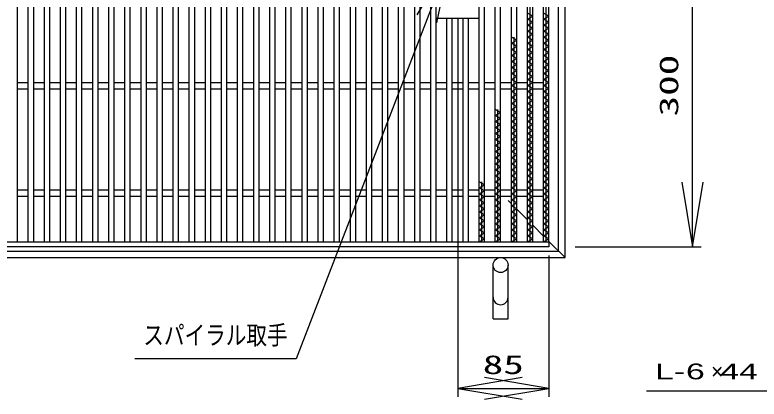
# Model space of a CAD drawing. Units: millimetres at full size, sheet at 1:8. Extents: x -1456 to 1389, y -1026 to 839.
# Drawn here: x -936 to -242, y -323 to 34 of the extents above; entities that cross this region are included whole.
import ezdxf
from ezdxf.enums import TextEntityAlignment as Align

# ---------------------------------------------------------------- set-up
doc = ezdxf.new("R2010")
doc.units = ezdxf.units.MM
doc.header["$LTSCALE"] = 8
for name, color, linetype, lineweight in [('16', 3, 'Continuous', 25), ('17', 2, 'Continuous', 25), ('19', 6, 'Continuous', 25), ('22', 4, 'Continuous', 25)]:
    doc.layers.add(name, color=color, linetype=linetype, lineweight=lineweight)
doc.styles.add('ベクトル', font='')
doc.styles.add('ＭＳ ゴシック', font='')
doc.styles.get('ベクトル').set_extended_font_data('ベクトル')
doc.styles.get('ＭＳ ゴシック').set_extended_font_data('MS Gothic')

# ---------------------------------------------------------------- blocks, each defined once
blk = doc.blocks.new('open_arrow')
at = {"color": 0, "linetype": 'Continuous', "lineweight": -2}
blk.add_lwpolyline([(7.5, 1.25), (0, 0), (7.5, -1.25)], dxfattribs=at)

msp = doc.modelspace()

# ---------------------------------------------------------------- linework, layer by layer
at = {"layer": '16'}
for p, q in [((-933, -177), (-933, 414)), ((-923, -177), (-923, 414)), ((-918, -177), (-918, 414)), ((-908, -177), (-908, 414)), ((-903, -177), (-903, 414)), ((-893, -177), (-893, 414)), ((-888, -177), (-888, 414)), ((-878, -177), (-878, 414)), ((-873, -177), (-873, 414)), ((-863, -177), (-863, 414)), ((-858, -177), (-858, 414)), ((-848, -177), (-848, 414)), ((-843, -177), (-843, 414)), ((-833, -177), (-833, 414)), ((-828, -177), (-828, 414)), ((-818, -177), (-818, 414)), ((-813, -177), (-813, 414)), ((-803, -177), (-803, 414)), ((-798, -177), (-798, 414)), ((-788, -177), (-788, 414)), ((-783, -177), (-783, 414)), ((-773, -177), (-773, 414)), ((-768, -177), (-768, 414)), ((-758, -177), (-758, 414)), ((-753, -177), (-753, 414)), ((-743, -177), (-743, 414)), ((-738, -177), (-738, 414)), ((-728, -177), (-728, 414)), ((-723, -177), (-723, 414)), ((-713, -177), (-713, 414)), ((-708, -177), (-708, 414)), ((-698, -177), (-698, 414)), ((-693, -177), (-693, 414)), ((-683, -177), (-683, 414)), ((-678, -177), (-678, 414)), ((-668, -177), (-668, 414)), ((-663, -177), (-663, 414)), ((-653, -177), (-653, 414)), ((-648, -177), (-648, 414)), ((-638, -177), (-638, 414)), ((-633, -177), (-633, 414)), ((-623, -177), (-623, 414)), ((-618, -177), (-618, 414)), ((-608, -177), (-608, 414)), ((-603, -177), (-603, 414)), ((-593, -177), (-593, 414)), ((-588, -177), (-588, 414)), ((-578, -177), (-578, 414)), ((-573, -177), (-573, 414)), ((-563, -177), (-563, 414)), ((-558, -177), (-558, 414)), ((-548, -177), (-548, 414)), ((-543, -177), (-543, 414)), ((-503, -177), (-503, 414)), ((-498, -177), (-498, 414)), ((-488, -177), (-488, 414)), ((-483, -177), (-483, 414)), ((-473, -177), (-473, 414)), ((-468, -177), (-468, 414)), ((-458, -177), (-458, 414)), ((-453, -177), (-453, 414)), ((-443, -177), (-443, 414)), ((-438, -177), (-438, 414)), ((-440.5, -177), (-440.5, 147.8)), ((-455.5, -177), (-455.5, 80.6)), ((-453, 33), (-458, 35.8)), ((-438, 33), (-443, 35.8)), ((-533, -177), (-533, 31)), ((-528, -177), (-528, 31)), ((-518, -177), (-518, 31)), ((-513, -177), (-513, 31)), ((-458, 30.2), (-453, 33)), ((-453, 27.4), (-458, 30.2)), ((-443, 30.2), (-438, 33)), ((-438, 27.4), (-443, 30.2)), ((-458, 24.6), (-453, 27.4)), ((-453, 21.8), (-458, 24.6)), ((-458, 19), (-453, 21.8)), ((-443, 24.6), (-438, 27.4)), ((-438, 21.8), (-443, 24.6)), ((-443, 19), (-438, 21.8)), ((-453, 16.2), (-458, 19)), ((-458, 13.4), (-453, 16.2)), ((-438, 16.2), (-443, 19)), ((-443, 13.4), (-438, 16.2)), ((-468, 10.6), (-473, 13.4)), ((-473, 7.8), (-468, 10.6)), ((-468, 5), (-473, 7.8)), ((-470.5, -177), (-470.5, 13.4)), ((-453, 10.6), (-458, 13.4)), ((-458, 7.8), (-453, 10.6)), ((-453, 5), (-458, 7.8)), ((-438, 10.6), (-443, 13.4)), ((-443, 7.8), (-438, 10.6)), ((-438, 5), (-443, 7.8)), ((-473, 2.2), (-468, 5)), ((-468, -0.6), (-473, 2.2)), ((-458, 2.2), (-453, 5)), ((-453, -0.6), (-458, 2.2)), ((-443, 2.2), (-438, 5)), ((-438, -0.6), (-443, 2.2)), ((-473, -3.4), (-468, -0.6)), ((-468, -6.2), (-473, -3.4)), ((-473, -9), (-468, -6.2)), ((-458, -3.4), (-453, -0.6)), ((-453, -6.2), (-458, -3.4)), ((-458, -9), (-453, -6.2)), ((-443, -3.4), (-438, -0.6)), ((-438, -6.2), (-443, -3.4)), ((-443, -9), (-438, -6.2)), ((-468, -11.8), (-473, -9)), ((-473, -14.6), (-468, -11.8)), ((-453, -11.8), (-458, -9)), ((-458, -14.6), (-453, -11.8)), ((-438, -11.8), (-443, -9)), ((-443, -14.6), (-438, -11.8)), ((-468, -17.4), (-473, -14.6)), ((-473, -20.2), (-468, -17.4)), ((-468, -23), (-473, -20.2)), ((-453, -17.4), (-458, -14.6)), ((-458, -20.2), (-453, -17.4)), ((-453, -23), (-458, -20.2)), ((-438, -17.4), (-443, -14.6)), ((-443, -20.2), (-438, -17.4)), ((-438, -23), (-443, -20.2)), ((-473, -25.8), (-468, -23)), ((-468, -28.6), (-473, -25.8)), ((-458, -25.8), (-453, -23)), ((-453, -28.6), (-458, -25.8)), ((-443, -25.8), (-438, -23)), ((-438, -28.6), (-443, -25.8)), ((-933, -28.5), (-923, -28.5)), ((-933, -34.5), (-923, -34.5)), ((-918, -28.5), (-908, -28.5)), ((-918, -34.5), (-908, -34.5)), ((-903, -28.5), (-893, -28.5)), ((-903, -34.5), (-893, -34.5)), ((-888, -28.5), (-878, -28.5)), ((-888, -34.5), (-878, -34.5)), ((-873, -28.5), (-863, -28.5)), ((-873, -34.5), (-863, -34.5)), ((-858, -28.5), (-848, -28.5)), ((-858, -34.5), (-848, -34.5)), ((-843, -28.5), (-833, -28.5)), ((-843, -34.5), (-833, -34.5)), ((-828, -28.5), (-818, -28.5)), ((-828, -34.5), (-818, -34.5)), ((-813, -28.5), (-803, -28.5)), ((-813, -34.5), (-803, -34.5)), ((-798, -28.5), (-788, -28.5)), ((-798, -34.5), (-788, -34.5)), ((-783, -28.5), (-773, -28.5)), ((-783, -34.5), (-773, -34.5)), ((-768, -28.5), (-758, -28.5)), ((-768, -34.5), (-758, -34.5)), ((-753, -28.5), (-743, -28.5)), ((-753, -34.5), (-743, -34.5)), ((-738, -28.5), (-728, -28.5)), ((-738, -34.5), (-728, -34.5)), ((-723, -28.5), (-713, -28.5)), ((-723, -34.5), (-713, -34.5)), ((-708, -28.5), (-698, -28.5)), ((-708, -34.5), (-698, -34.5)), ((-693, -28.5), (-683, -28.5)), ((-693, -34.5), (-683, -34.5)), ((-678, -28.5), (-668, -28.5)), ((-678, -34.5), (-668, -34.5)), ((-663, -28.5), (-653, -28.5)), ((-663, -34.5), (-653, -34.5)), ((-648, -28.5), (-638, -28.5)), ((-648, -34.5), (-638, -34.5)), ((-633, -28.5), (-623, -28.5)), ((-633, -34.5), (-623, -34.5)), ((-618, -28.5), (-608, -28.5)), ((-618, -34.5), (-608, -34.5)), ((-603, -28.5), (-593, -28.5)), ((-603, -34.5), (-593, -34.5)), ((-588, -28.5), (-578, -28.5)), ((-588, -34.5), (-578, -34.5)), ((-573, -28.5), (-563, -28.5)), ((-573, -34.5), (-563, -34.5)), ((-558, -28.5), (-548, -28.5)), ((-558, -34.5), (-548, -34.5)), ((-543, -28.5), (-533, -28.5)), ((-543, -34.5), (-533, -34.5)), ((-528, -28.5), (-518, -28.5)), ((-528, -34.5), (-518, -34.5)), ((-513, -28.5), (-503, -28.5)), ((-513, -34.5), (-503, -34.5)), ((-498, -28.5), (-488, -28.5)), ((-498, -34.5), (-488, -34.5)), ((-483, -28.5), (-473, -28.5)), ((-483, -34.5), (-473, -34.5)), ((-473, -31.4), (-468, -28.6)), ((-468, -34.2), (-473, -31.4)), ((-473, -37), (-468, -34.2)), ((-468, -28.5), (-458, -28.5)), ((-468, -34.5), (-458, -34.5)), ((-458, -31.4), (-453, -28.6)), ((-453, -34.2), (-458, -31.4)), ((-458, -37), (-453, -34.2)), ((-453, -28.5), (-443, -28.5)), ((-453, -34.5), (-443, -34.5)), ((-443, -31.4), (-438, -28.6)), ((-438, -34.2), (-443, -31.4)), ((-443, -37), (-438, -34.2)), ((-468, -39.8), (-473, -37)), ((-473, -42.6), (-468, -39.8)), ((-453, -39.8), (-458, -37)), ((-458, -42.6), (-453, -39.8)), ((-438, -39.8), (-443, -37)), ((-443, -42.6), (-438, -39.8)), ((-468, -45.4), (-473, -42.6)), ((-473, -48.2), (-468, -45.4)), ((-468, -51), (-473, -48.2)), ((-453, -45.4), (-458, -42.6)), ((-458, -48.2), (-453, -45.4)), ((-453, -51), (-458, -48.2)), ((-438, -45.4), (-443, -42.6)), ((-443, -48.2), (-438, -45.4)), ((-438, -51), (-443, -48.2)), ((-483, -56.6), (-488, -53.8)), ((-485.5, -177), (-485.5, -53.8)), ((-473, -53.8), (-468, -51)), ((-468, -56.6), (-473, -53.8)), ((-458, -53.8), (-453, -51)), ((-453, -56.6), (-458, -53.8)), ((-443, -53.8), (-438, -51)), ((-438, -56.6), (-443, -53.8)), ((-488, -59.4), (-483, -56.6)), ((-483, -62.2), (-488, -59.4)), ((-488, -65), (-483, -62.2)), ((-473, -59.4), (-468, -56.6)), ((-468, -62.2), (-473, -59.4)), ((-473, -65), (-468, -62.2)), ((-458, -59.4), (-453, -56.6)), ((-453, -62.2), (-458, -59.4)), ((-458, -65), (-453, -62.2)), ((-443, -59.4), (-438, -56.6)), ((-438, -62.2), (-443, -59.4)), ((-443, -65), (-438, -62.2)), ((-483, -67.8), (-488, -65)), ((-488, -70.6), (-483, -67.8)), ((-468, -67.8), (-473, -65)), ((-473, -70.6), (-468, -67.8)), ((-453, -67.8), (-458, -65)), ((-458, -70.6), (-453, -67.8)), ((-438, -67.8), (-443, -65)), ((-443, -70.6), (-438, -67.8)), ((-483, -73.4), (-488, -70.6)), ((-488, -76.2), (-483, -73.4)), ((-483, -79), (-488, -76.2)), ((-468, -73.4), (-473, -70.6)), ((-473, -76.2), (-468, -73.4)), ((-468, -79), (-473, -76.2)), ((-453, -73.4), (-458, -70.6)), ((-458, -76.2), (-453, -73.4)), ((-453, -79), (-458, -76.2)), ((-438, -73.4), (-443, -70.6)), ((-443, -76.2), (-438, -73.4)), ((-438, -79), (-443, -76.2)), ((-488, -81.8), (-483, -79)), ((-483, -84.6), (-488, -81.8)), ((-473, -81.8), (-468, -79)), ((-468, -84.6), (-473, -81.8)), ((-458, -81.8), (-453, -79)), ((-453, -84.6), (-458, -81.8)), ((-443, -81.8), (-438, -79)), ((-438, -84.6), (-443, -81.8)), ((-488, -87.4), (-483, -84.6)), ((-483, -90.2), (-488, -87.4)), ((-473, -87.4), (-468, -84.6)), ((-468, -90.2), (-473, -87.4)), ((-458, -87.4), (-453, -84.6)), ((-453, -90.2), (-458, -87.4)), ((-443, -87.4), (-438, -84.6)), ((-438, -90.2), (-443, -87.4)), ((-488, -93), (-483, -90.2)), ((-483, -95.8), (-488, -93)), ((-488, -98.6), (-483, -95.8)), ((-473, -93), (-468, -90.2)), ((-468, -95.8), (-473, -93)), ((-473, -98.6), (-468, -95.8)), ((-458, -93), (-453, -90.2)), ((-453, -95.8), (-458, -93)), ((-458, -98.6), (-453, -95.8)), ((-443, -93), (-438, -90.2)), ((-438, -95.8), (-443, -93)), ((-443, -98.6), (-438, -95.8)), ((-483, -101.4), (-488, -98.6)), ((-488, -104.2), (-483, -101.4)), ((-468, -101.4), (-473, -98.6)), ((-473, -104.2), (-468, -101.4)), ((-453, -101.4), (-458, -98.6)), ((-458, -104.2), (-453, -101.4)), ((-438, -101.4), (-443, -98.6)), ((-443, -104.2), (-438, -101.4)), ((-483, -107), (-488, -104.2)), ((-488, -109.8), (-483, -107)), ((-483, -112.6), (-488, -109.8)), ((-468, -107), (-473, -104.2)), ((-473, -109.8), (-468, -107)), ((-468, -112.6), (-473, -109.8)), ((-453, -107), (-458, -104.2)), ((-458, -109.8), (-453, -107)), ((-453, -112.6), (-458, -109.8)), ((-438, -107), (-443, -104.2)), ((-443, -109.8), (-438, -107)), ((-438, -112.6), (-443, -109.8)), ((-488, -115.4), (-483, -112.6)), ((-483, -118.2), (-488, -115.4)), ((-473, -115.4), (-468, -112.6)), ((-468, -118.2), (-473, -115.4)), ((-458, -115.4), (-453, -112.6)), ((-453, -118.2), (-458, -115.4)), ((-443, -115.4), (-438, -112.6)), ((-438, -118.2), (-443, -115.4)), ((-498, -123.8), (-503, -121)), ((-503, -126.6), (-498, -123.8)), ((-500.5, -177), (-500.5, -121)), ((-488, -121), (-483, -118.2)), ((-483, -123.8), (-488, -121)), ((-488, -126.6), (-483, -123.8)), ((-473, -121), (-468, -118.2)), ((-468, -123.8), (-473, -121)), ((-473, -126.6), (-468, -123.8)), ((-458, -121), (-453, -118.2)), ((-453, -123.8), (-458, -121)), ((-458, -126.6), (-453, -123.8)), ((-443, -121), (-438, -118.2)), ((-438, -123.8), (-443, -121)), ((-443, -126.6), (-438, -123.8)), ((-933, -128.5), (-923, -128.5)), ((-918, -128.5), (-908, -128.5)), ((-903, -128.5), (-893, -128.5)), ((-888, -128.5), (-878, -128.5)), ((-873, -128.5), (-863, -128.5)), ((-858, -128.5), (-848, -128.5)), ((-843, -128.5), (-833, -128.5)), ((-828, -128.5), (-818, -128.5)), ((-813, -128.5), (-803, -128.5)), ((-798, -128.5), (-788, -128.5)), ((-783, -128.5), (-773, -128.5)), ((-768, -128.5), (-758, -128.5)), ((-753, -128.5), (-743, -128.5)), ((-738, -128.5), (-728, -128.5)), ((-723, -128.5), (-713, -128.5)), ((-708, -128.5), (-698, -128.5)), ((-693, -128.5), (-683, -128.5)), ((-678, -128.5), (-668, -128.5)), ((-663, -128.5), (-653, -128.5)), ((-648, -128.5), (-638, -128.5)), ((-633, -128.5), (-623, -128.5)), ((-618, -128.5), (-608, -128.5)), ((-603, -128.5), (-593, -128.5)), ((-588, -128.5), (-578, -128.5)), ((-573, -128.5), (-563, -128.5)), ((-558, -128.5), (-548, -128.5)), ((-543, -128.5), (-533, -128.5)), ((-528, -128.5), (-518, -128.5)), ((-513, -128.5), (-503, -128.5)), ((-498, -129.4), (-503, -126.6)), ((-503, -132.2), (-498, -129.4)), ((-498, -128.5), (-488, -128.5)), ((-483, -129.4), (-488, -126.6)), ((-488, -132.2), (-483, -129.4)), ((-483, -128.5), (-473, -128.5)), ((-468, -129.4), (-473, -126.6)), ((-473, -132.2), (-468, -129.4)), ((-468, -128.5), (-458, -128.5)), ((-453, -129.4), (-458, -126.6)), ((-458, -132.2), (-453, -129.4)), ((-453, -128.5), (-443, -128.5)), ((-438, -129.4), (-443, -126.6)), ((-443, -132.2), (-438, -129.4)), ((-933, -134.5), (-923, -134.5)), ((-918, -134.5), (-908, -134.5)), ((-903, -134.5), (-893, -134.5)), ((-888, -134.5), (-878, -134.5)), ((-873, -134.5), (-863, -134.5)), ((-858, -134.5), (-848, -134.5)), ((-843, -134.5), (-833, -134.5)), ((-828, -134.5), (-818, -134.5)), ((-813, -134.5), (-803, -134.5)), ((-798, -134.5), (-788, -134.5)), ((-783, -134.5), (-773, -134.5)), ((-768, -134.5), (-758, -134.5)), ((-753, -134.5), (-743, -134.5)), ((-738, -134.5), (-728, -134.5)), ((-723, -134.5), (-713, -134.5)), ((-708, -134.5), (-698, -134.5)), ((-693, -134.5), (-683, -134.5)), ((-678, -134.5), (-668, -134.5)), ((-663, -134.5), (-653, -134.5)), ((-648, -134.5), (-638, -134.5)), ((-633, -134.5), (-623, -134.5)), ((-618, -134.5), (-608, -134.5)), ((-603, -134.5), (-593, -134.5)), ((-588, -134.5), (-578, -134.5)), ((-573, -134.5), (-563, -134.5)), ((-558, -134.5), (-548, -134.5)), ((-543, -134.5), (-533, -134.5)), ((-528, -134.5), (-518, -134.5)), ((-513, -134.5), (-503, -134.5)), ((-498, -135), (-503, -132.2)), ((-503, -137.8), (-498, -135)), ((-498, -140.6), (-503, -137.8)), ((-498, -134.5), (-488, -134.5)), ((-483, -135), (-488, -132.2)), ((-488, -137.8), (-483, -135)), ((-483, -140.6), (-488, -137.8)), ((-483, -134.5), (-473, -134.5)), ((-468, -135), (-473, -132.2)), ((-473, -137.8), (-468, -135)), ((-468, -140.6), (-473, -137.8)), ((-468, -134.5), (-458, -134.5)), ((-453, -135), (-458, -132.2)), ((-458, -137.8), (-453, -135)), ((-453, -140.6), (-458, -137.8)), ((-453, -134.5), (-443, -134.5)), ((-438, -135), (-443, -132.2)), ((-443, -137.8), (-438, -135)), ((-438, -140.6), (-443, -137.8)), ((-503, -143.4), (-498, -140.6)), ((-498, -146.2), (-503, -143.4)), ((-488, -143.4), (-483, -140.6)), ((-483, -146.2), (-488, -143.4)), ((-473, -143.4), (-468, -140.6)), ((-468, -146.2), (-473, -143.4)), ((-458, -143.4), (-453, -140.6)), ((-453, -146.2), (-458, -143.4)), ((-443, -143.4), (-438, -140.6)), ((-438, -146.2), (-443, -143.4)), ((-503, -149), (-498, -146.2)), ((-498, -151.8), (-503, -149)), ((-503, -154.6), (-498, -151.8)), ((-488, -149), (-483, -146.2)), ((-483, -151.8), (-488, -149)), ((-488, -154.6), (-483, -151.8)), ((-473, -149), (-468, -146.2)), ((-468, -151.8), (-473, -149)), ((-473, -154.6), (-468, -151.8)), ((-458, -149), (-453, -146.2)), ((-453, -151.8), (-458, -149)), ((-458, -154.6), (-453, -151.8)), ((-443, -149), (-438, -146.2)), ((-438, -151.8), (-443, -149)), ((-443, -154.6), (-438, -151.8)), ((-498, -157.4), (-503, -154.6)), ((-503, -160.2), (-498, -157.4)), ((-483, -157.4), (-488, -154.6)), ((-488, -160.2), (-483, -157.4)), ((-468, -157.4), (-473, -154.6)), ((-473, -160.2), (-468, -157.4)), ((-453, -157.4), (-458, -154.6)), ((-458, -160.2), (-453, -157.4)), ((-438, -157.4), (-443, -154.6)), ((-443, -160.2), (-438, -157.4)), ((-498, -163), (-503, -160.2)), ((-503, -165.8), (-498, -163)), ((-498, -168.6), (-503, -165.8)), ((-483, -163), (-488, -160.2)), ((-488, -165.8), (-483, -163)), ((-483, -168.6), (-488, -165.8)), ((-468, -163), (-473, -160.2)), ((-473, -165.8), (-468, -163)), ((-468, -168.6), (-473, -165.8)), ((-453, -163), (-458, -160.2)), ((-458, -165.8), (-453, -163)), ((-453, -168.6), (-458, -165.8)), ((-438, -163), (-443, -160.2)), ((-443, -165.8), (-438, -163)), ((-438, -168.6), (-443, -165.8)), ((-503, -171.4), (-498, -168.6)), ((-498, -174.2), (-503, -171.4)), ((-488, -171.4), (-483, -168.6)), ((-483, -174.2), (-488, -171.4)), ((-473, -171.4), (-468, -168.6)), ((-468, -174.2), (-473, -171.4)), ((-458, -171.4), (-453, -168.6)), ((-453, -174.2), (-458, -171.4)), ((-443, -171.4), (-438, -168.6)), ((-438, -174.2), (-443, -171.4)), ((-1028, -177), (-438, -177)), ((-938, -177), (-933, -177)), ((-923, -177), (-918, -177)), ((-908, -177), (-903, -177)), ((-893, -177), (-888, -177)), ((-878, -177), (-873, -177)), ((-863, -177), (-858, -177)), ((-848, -177), (-843, -177)), ((-833, -177), (-828, -177)), ((-818, -177), (-813, -177)), ((-803, -177), (-798, -177)), ((-788, -177), (-783, -177)), ((-773, -177), (-768, -177)), ((-758, -177), (-753, -177)), ((-743, -177), (-738, -177)), ((-728, -177), (-723, -177)), ((-713, -177), (-708, -177)), ((-698, -177), (-693, -177)), ((-683, -177), (-678, -177)), ((-668, -177), (-663, -177)), ((-653, -177), (-648, -177)), ((-638, -177), (-633, -177)), ((-623, -177), (-618, -177)), ((-608, -177), (-603, -177)), ((-593, -177), (-588, -177)), ((-578, -177), (-573, -177)), ((-563, -177), (-558, -177)), ((-548, -177), (-543, -177)), ((-533, -177), (-528, -177)), ((-518, -177), (-513, -177)), ((-503, -177), (-498, -174.2)), ((-503, -177), (-498, -177)), ((-488, -177), (-483, -174.2)), ((-488, -177), (-483, -177)), ((-473, -177), (-468, -174.2)), ((-473, -177), (-468, -177)), ((-458, -177), (-453, -174.2)), ((-458, -177), (-453, -177)), ((-443, -177), (-438, -174.2)), ((-443, -177), (-438, -177)), ((-438, -177), (-438, -181.5)), ((-438, -181.5), (-1028, -181.5))]:
    msp.add_line(p, q, dxfattribs=at)
at = {"layer": '17', "color": 3}
msp.add_line((-503, 31), (-543, 31), dxfattribs=at)
at = {"layer": '19'}
for p, q in [((-423, -191.5), (-423, 428.5)), ((-429, -185.5), (-429, 422.5)), ((-473, -141.5), (-476, -138.5)), ((-458, -156.5), (-468, -146.5)), ((-443, -171.5), (-453, -161.5)), ((-423, -191.5), (-438, -176.5)), ((-1037, -185.5), (-429, -185.5)), ((-1043, -191.5), (-423, -191.5)), ((-490, -248.5), (-490, -198.5)), ((-476, -248.5), (-476, -198.5)), ((-490, -248.5), (-476, -248.5))]:
    msp.add_line(p, q, dxfattribs=at)
msp.add_circle((-483, -198.5), 7, dxfattribs=at)
msp.add_arc((-483, -228.5), 7, 180, 0, dxfattribs=at)
at = {"layer": '22'}
for p, q in [((-304.22, -181.5), (-304.22, 118.5)), ((-523, 30.7), (-523, -321.253)), ((-413.554, -181.5), (-296.22, -181.5)), ((-438, -189.5), (-438, -321.253)), ((-523, -313.253), (-438, -313.253)), ((-347, -315.5), (-187, -315.5))]:
    msp.add_line(p, q, dxfattribs=at)
msp.add_lwpolyline([(-530, 86.559), (-673.471, -285.795), (-823.871, -285.795)], dxfattribs=at)

# ---------------------------------------------------------------- block references
at = {"layer": '22', "xscale": 8, "yscale": 8}
for p, rotation in [((-530, 86.559), 248.9), ((-304.22, -181.5), 90), ((-438, -313.253), 180)]:
    msp.add_blockref('open_arrow', p, dxfattribs=dict(at, rotation=rotation))
msp.add_blockref('open_arrow', (-523, -313.253), dxfattribs=at)

# ---------------------------------------------------------------- texts
at = {"layer": '22', "style": 'ＭＳ ゴシック', "width": 1.6}
msp.add_text('300', height=17.6, rotation=90, dxfattribs=at).set_placement((-312.22, -31.5), align=Align.BOTTOM_CENTER)
at = {"layer": '22', "style": 'ＭＳ ゴシック', "width": 0.8}
msp.add_text('スパイラル取手', height=17.6, dxfattribs=at).set_placement((-815.871, -277.795), align=Align.BOTTOM_LEFT)
at = {"layer": '22', "style": 'ＭＳ ゴシック', "width": 1.6}
msp.add_text('85', height=17.6, dxfattribs=at).set_placement((-480.5, -305.253), align=Align.BOTTOM_CENTER)
at = {"layer": '22', "color": 2, "style": 'ベクトル', "width": 1.6}
for s, p in [('L-', (-339, -297.5)), (' 6 ', (-319, -297.5)), (' 44 ', (-287, -297.5))]:
    msp.add_text(s, height=14.66, dxfattribs=at).set_placement(p, align=Align.MIDDLE_LEFT)
at = {"layer": '22', "color": 2, "style": 'ベクトル'}
msp.add_text('×', height=14.66, dxfattribs=at).set_placement((-287, -297.5), align=Align.MIDDLE_LEFT)

doc.saveas('drawing.dxf')
